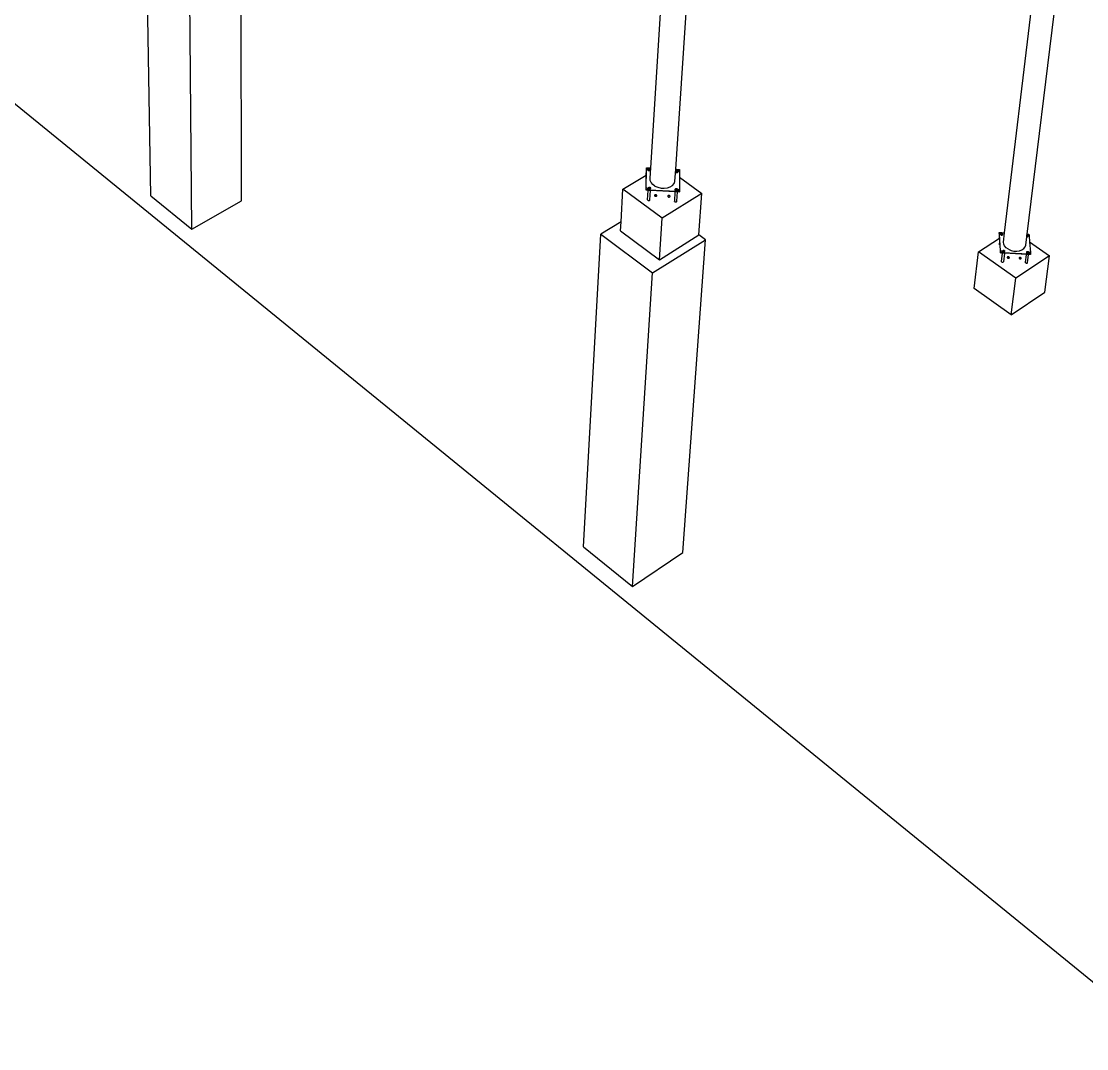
# Model space of a CAD drawing. Header units: inches. Extents: x -1925 to 2960, y -1726 to 1726.
# Drawn here: x -266 to 955, y -1726 to -549 of the extents above; entities that cross this region are included whole.
import ezdxf

# ---------------------------------------------------------------- set-up
doc = ezdxf.new("R2010")
doc.units = ezdxf.units.IN
doc.header["$MEASUREMENT"] = 0

msp = doc.modelspace()

# ---------------------------------------------------------------- linework, layer by layer
for p, q in [((-1358.5, 240.4), (1056, -1726)), ((455.4, -716.9), (494.2, -97.4)), ((483.8, -718.4), (523.9, -116)), ((860.7, -791.2), (912.4, -358.6)), ((886.5, -792.6), (938, -374.5)), ((-117.8, -748.9), (-123.4, -402.2)), ((-13.8, -754.4), (-14.5, -407.6)), ((-70.5, -787.2), (-73.9, -439.3)), ((449.9, -739.9), (450.2, -718.8)), ((450.1, -725.1), (450.2, -719.2)), ((450.2, -718.8), (450.3, -716.6)), ((450.2, -716.9), (450.3, -716.6)), ((450.2, -719.2), (450.2, -716.9)), ((450.2, -718.8), (451.1, -718.8)), ((450.2, -719.2), (450.2, -718.8)), ((450.3, -716.6), (453.6, -716.8)), ((450.3, -716.6), (452.1, -717.9)), ((451.1, -718.8), (451.9, -718.6)), ((451.9, -718.8), (451.8, -719)), ((451.9, -718.8), (451.8, -719)), ((451.8, -719), (451.9, -719.3)), ((451.9, -718.3), (452, -718.1)), ((452, -718.6), (451.9, -718.3)), ((451.9, -718.6), (451.9, -718.3)), ((451.9, -718.8), (452, -718.6)), ((451.9, -718.6), (451.9, -718.6)), ((451.9, -718.6), (452, -718.6)), ((452, -718.6), (451.9, -718.8)), ((451.9, -718.8), (451.9, -718.6)), ((452, -718.6), (451.9, -718.8)), ((451.9, -719), (451.9, -718.8)), ((451.9, -719), (451.9, -718.8)), ((451.9, -718.8), (451.9, -718.8)), ((451.9, -719.2), (451.9, -719)), ((452.1, -719.4), (451.9, -719.2)), ((451.9, -719.3), (452, -719.5)), ((452, -718.1), (452.1, -717.9)), ((452.1, -718.8), (452, -718.6)), ((452, -718.6), (452, -718.6)), ((452, -718.6), (452, -718.6)), ((452, -718.6), (452, -718.6)), ((452, -719.5), (452.2, -719.7)), ((452.1, -717.9), (452.3, -717.7)), ((452.3, -719), (452.1, -718.8)), ((452.1, -719.4), (452.3, -719.6)), ((452.2, -719.7), (452.5, -719.8)), ((452.3, -717.7), (452.6, -717.6)), ((452.6, -719.1), (452.3, -719)), ((452.5, -719.8), (452.3, -719.6)), ((452.5, -719.8), (452.8, -719.9)), ((452.5, -719.8), (452.8, -719.9)), ((452.6, -717.6), (452.9, -717.6)), ((452.9, -719.2), (452.6, -719.1)), ((452.8, -719.9), (453.2, -719.9)), ((452.8, -719.9), (453.2, -720)), ((452.9, -717.6), (453.2, -717.5)), ((453.2, -719.3), (452.9, -719.2)), ((453.2, -717.5), (453.3, -717.6)), ((453.5, -719.3), (453.2, -719.3)), ((453.5, -719.9), (453.2, -719.9)), ((453.2, -720), (453.2, -719.9)), ((453.2, -720), (453.5, -719.9)), ((453.3, -717.6), (453.5, -717.4)), ((453.3, -717.6), (453.6, -717.6)), ((453.5, -717.4), (453.6, -716.8)), ((453.8, -719.2), (453.5, -719.3)), ((453.5, -719.9), (453.8, -719.8)), ((453.5, -719.9), (453.8, -719.9)), ((453.6, -716.8), (455.4, -716.9)), ((453.6, -717.6), (453.9, -717.7)), ((453.9, -719.1), (453.8, -719.2)), ((454.1, -719.7), (453.8, -719.8)), ((453.8, -719.9), (454.1, -719.7)), ((453.9, -717.7), (454.1, -717.8)), ((453.9, -719.1), (454.1, -719.1)), ((454.1, -719.1), (453.9, -719.1)), ((454.1, -717.8), (454.3, -718)), ((454.3, -718.9), (454.1, -719.1)), ((454.1, -719.7), (454.3, -719.6)), ((454.1, -719.7), (454.3, -719.6)), ((454.3, -718), (454.5, -718.2)), ((454.4, -718.8), (454.3, -718.9)), ((454.3, -719.2), (454.4, -719.2)), ((454.4, -719.4), (454.3, -719.6)), ((454.3, -719.6), (454.5, -719.4)), ((454.5, -718.5), (454.4, -718.7)), ((454.4, -718.7), (454.4, -718.8)), ((454.5, -718.9), (454.4, -718.8)), ((454.4, -718.8), (454.4, -718.9)), ((454.4, -718.8), (454.4, -718.8)), ((454.5, -718.9), (454.4, -718.8)), ((454.4, -718.9), (454.5, -719.1)), ((454.5, -719.1), (454.4, -719.2)), ((454.4, -719.2), (454.4, -719.4)), ((454.4, -719.2), (454.5, -719.2)), ((454.5, -718.2), (454.5, -718.5)), ((454.5, -719), (454.5, -718.5)), ((454.5, -719), (454.5, -718.9)), ((454.5, -719.1), (454.5, -718.9)), ((454.5, -719.2), (454.5, -719)), ((454.5, -719.1), (454.5, -719)), ((454.5, -719.2), (454.5, -719.1)), ((454.5, -719.2), (454.5, -719.2)), ((454.5, -719.2), (454.5, -719.2)), ((454.5, -719.2), (454.5, -719.2)), ((454.5, -719.4), (454.5, -719.2)), ((454.7, -728.6), (455.4, -716.9)), ((482.9, -732.4), (483.8, -718.4)), ((483.8, -718.4), (484.9, -718.4)), ((483.9, -720.4), (484, -720.2)), ((484, -720.2), (484.2, -720)), ((484.2, -720), (484.5, -719.9)), ((484.5, -719.9), (484.8, -719.8)), ((484.8, -719.8), (485.1, -719.8)), ((484.9, -718.4), (485, -719)), ((484.9, -718.4), (488.2, -718.6)), ((485, -719), (485.3, -719.6)), ((485.1, -719.8), (485.5, -719.9)), ((485.3, -719.6), (485.7, -719.9)), ((485.5, -719.9), (485.7, -719.9)), ((485.7, -719.9), (485.8, -720)), ((485.8, -720), (488.1, -718.6)), ((485.8, -720), (486, -720.1)), ((486, -720.1), (486.2, -720.3)), ((486.2, -720.3), (486.5, -720.5)), ((486.2, -720.3), (486.4, -720.5)), ((486.2, -720.3), (486.2, -720.3)), ((488.2, -718.6), (488.2, -720.8)), ((423.4, -741.4), (450.1, -725.1)), ((449.9, -740.2), (450.1, -725.1)), ((454.7, -731.1), (454.7, -728.6)), ((455.6, -733.6), (454.7, -731.1)), ((482, -734.8), (482.9, -732.4)), ((483.8, -721), (483.7, -721.3)), ((483.8, -720.6), (483.9, -720.4)), ((483.9, -720.8), (483.8, -720.6)), ((483.8, -721), (483.8, -720.6)), ((483.8, -721), (483.8, -721)), ((483.8, -721.3), (483.8, -721)), ((483.8, -721.5), (483.8, -721.3)), ((484, -721.7), (483.8, -721.5)), ((483.9, -720.9), (483.9, -720.8)), ((483.9, -721), (483.9, -720.9)), ((483.9, -720.9), (483.9, -720.9)), ((484, -721), (483.9, -720.9)), ((483.9, -720.9), (483.9, -720.9)), ((484.2, -721.2), (484, -721)), ((484, -721.7), (484.2, -721.9)), ((484.5, -721.4), (484.2, -721.2)), ((484.4, -722), (484.2, -721.9)), ((484.4, -722), (484.7, -722.1)), ((484.8, -721.5), (484.5, -721.4)), ((484.7, -722.1), (485.1, -722.2)), ((485.1, -721.5), (484.8, -721.5)), ((485.4, -721.5), (485.1, -721.5)), ((485.1, -722.2), (485.4, -722.2)), ((485.1, -722.2), (485.4, -722.2)), ((485.7, -721.4), (485.4, -721.5)), ((485.4, -722.2), (485.7, -722.1)), ((485.7, -722.1), (485.4, -722.2)), ((486, -721.3), (485.7, -721.4)), ((485.7, -722.1), (486, -722)), ((485.7, -722.1), (486, -722)), ((486.2, -721.2), (486, -721.3)), ((486, -722), (486.2, -721.8)), ((486.2, -721.8), (486, -722)), ((486.4, -721), (486.2, -721.2)), ((486.2, -721.8), (486.3, -721.6)), ((486.2, -721.8), (486.4, -721.6)), ((486.4, -721.2), (486.3, -721.1)), ((486.3, -721.3), (486.4, -721.4)), ((486.4, -721.4), (486.3, -721.6)), ((486.4, -720.5), (486.4, -720.7)), ((486.4, -720.7), (486.4, -721)), ((486.4, -721.2), (486.4, -720.7)), ((486.4, -721.4), (486.4, -721.2)), ((486.4, -721.2), (486.4, -721.2)), ((486.4, -721.4), (486.4, -721.2)), ((486.4, -721.6), (486.4, -721.4)), ((486.5, -720.5), (487.3, -720.7)), ((487.3, -720.7), (488.2, -720.8)), ((488.1, -727.5), (488, -741.9)), ((488.2, -720.8), (488.1, -727.5)), ((488.1, -727.5), (513.8, -746.2)), ((421.2, -778.5), (423.4, -741.4)), ((468.2, -774.5), (423.4, -741.4)), ((449.8, -742.1), (449.9, -739.9)), ((449.8, -742.5), (449.9, -740.2)), ((449.8, -742.1), (452.2, -740.7)), ((453.2, -742.3), (449.8, -742.1)), ((449.8, -742.5), (449.8, -742.1)), ((452.3, -742.6), (449.8, -742.5)), ((450.8, -740), (449.9, -739.9)), ((449.9, -740.2), (449.9, -739.9)), ((451.6, -740.3), (450.8, -740)), ((452.3, -740.7), (451.6, -740.3)), ((451.6, -753.4), (452.3, -742.6)), ((452.8, -741.2), (452.3, -740.7)), ((453.2, -742.6), (452.3, -742.6)), ((452.5, -740.2), (452.4, -740.5)), ((452.5, -740.2), (452.4, -740.4)), ((452.4, -740.5), (452.5, -740.7)), ((452.5, -739.8), (452.6, -739.6)), ((452.6, -740), (452.5, -739.8)), ((452.5, -740.2), (452.5, -739.8)), ((452.6, -740.1), (452.5, -740.2)), ((452.6, -740.1), (452.5, -740.2)), ((452.5, -740.2), (452.6, -740.2)), ((452.5, -740.4), (452.5, -740.2)), ((452.5, -740.2), (452.5, -740.2)), ((452.5, -740.4), (452.5, -740.2)), ((452.5, -740.7), (452.5, -740.4)), ((452.7, -740.9), (452.5, -740.7)), ((452.5, -740.7), (452.6, -740.9)), ((452.6, -739.6), (452.7, -739.4)), ((452.7, -740.2), (452.6, -740)), ((452.6, -740.9), (452.8, -741.1)), ((452.7, -739.4), (452.9, -739.2)), ((452.9, -740.4), (452.7, -740.2)), ((452.9, -741.1), (452.7, -740.9)), ((452.8, -741.1), (453.1, -741.3)), ((453.1, -741.7), (452.8, -741.2)), ((452.9, -739.2), (453.2, -739.1)), ((453.2, -740.6), (452.9, -740.4)), ((452.9, -741.1), (453.1, -741.2)), ((453.1, -741.2), (453.4, -741.3)), ((453.1, -741.3), (453.4, -741.4)), ((453.2, -742.3), (453.1, -741.7)), ((453.2, -739.1), (453.5, -739)), ((453.5, -740.7), (453.2, -740.6)), ((453.2, -742.6), (453.2, -742.3)), ((484.6, -744), (453.2, -742.3)), ((455, -742.7), (453.2, -742.6)), ((453.8, -741.4), (453.4, -741.3)), ((453.4, -741.4), (453.8, -741.4)), ((453.5, -739), (453.8, -739)), ((453.8, -740.7), (453.5, -740.7)), ((453.8, -739), (454.2, -739)), ((453.8, -741.4), (453.8, -740.7)), ((454.1, -740.7), (453.8, -740.7)), ((453.8, -740.7), (453.8, -740.7)), ((453.8, -741.4), (454.1, -741.4)), ((453.8, -741.4), (454.1, -741.4)), ((453.8, -741.4), (454.1, -741.4)), ((454.5, -740.6), (454.1, -740.7)), ((454.1, -741.4), (454.4, -741.3)), ((454.1, -741.4), (454.4, -741.3)), ((454.1, -741.4), (454.4, -741.4)), ((454.2, -739), (454.5, -739.1)), ((454.3, -753.5), (455, -742.7)), ((454.4, -741.3), (454.7, -741.2)), ((454.4, -741.4), (454.7, -741.2)), ((454.4, -741.3), (454.7, -741.2)), ((454.5, -739.1), (454.7, -739.3)), ((454.7, -740.5), (454.5, -740.6)), ((454.7, -739.3), (454.9, -739.5)), ((454.9, -740.3), (454.7, -740.5)), ((454.9, -740.6), (454.7, -740.6)), ((454.9, -741), (454.7, -741.2)), ((454.7, -741.2), (454.9, -741)), ((454.7, -741.2), (454.9, -741.1)), ((454.9, -739.5), (455.1, -739.7)), ((455.1, -740.1), (454.9, -740.3)), ((454.9, -741), (455, -740.8)), ((454.9, -741.1), (455.1, -740.8)), ((454.9, -741), (455.1, -740.8)), ((483, -744.2), (455, -742.7)), ((455.1, -739.7), (455.1, -739.9)), ((455.1, -739.9), (455.1, -740.1)), ((455.1, -740.6), (455.1, -739.9)), ((455.1, -740.6), (455.1, -740.4)), ((455.1, -740.8), (455.1, -740.6)), ((455.1, -740.6), (455.1, -740.6)), ((455.1, -740.6), (455.1, -740.6)), ((455.1, -740.6), (455.1, -740.6)), ((455.1, -740.8), (455.1, -740.6)), ((457.5, -735.9), (455.6, -733.6)), ((460.1, -737.7), (457.5, -735.9)), ((460.1, -737.7), (463.4, -739.1)), ((463.4, -739.1), (467, -739.9)), ((467, -739.9), (470.7, -740.1)), ((470.7, -740.1), (474.3, -739.6)), ((474.3, -739.6), (477.5, -738.5)), ((477.5, -738.5), (480.1, -736.9)), ((480.1, -736.9), (482, -734.8)), ((483, -744.2), (482.3, -754.8)), ((484.6, -744.3), (483, -744.2)), ((483.3, -741.7), (483.2, -742)), ((483.2, -741.9), (483.2, -742.2)), ((483.2, -742.2), (483.4, -742.4)), ((483.3, -741.3), (483.4, -741.1)), ((483.3, -742), (483.3, -741.3)), ((483.4, -741.5), (483.3, -741.3)), ((483.3, -741.7), (483.4, -741.6)), ((483.4, -741.6), (483.3, -741.7)), ((483.3, -742), (483.3, -741.7)), ((483.3, -742.2), (483.3, -742)), ((483.4, -742.4), (483.3, -742.2)), ((483.4, -741.1), (483.5, -740.9)), ((483.4, -741.6), (483.4, -741.5)), ((483.5, -741.7), (483.4, -741.6)), ((483.4, -742.4), (483.6, -742.6)), ((483.6, -742.6), (483.4, -742.4)), ((483.5, -740.9), (483.7, -740.7)), ((483.7, -741.9), (483.5, -741.7)), ((483.6, -742.6), (483.9, -742.7)), ((483.6, -742.6), (483.9, -742.7)), ((483.7, -740.7), (484, -740.6)), ((484, -742.1), (483.7, -741.9)), ((483.9, -742.7), (484.2, -742.8)), ((484.2, -742.8), (483.9, -742.7)), ((484, -740.6), (484.3, -740.5)), ((484.3, -742.2), (484, -742.1)), ((484.2, -742.8), (484.6, -742.9)), ((484.2, -742.8), (484.5, -742.9)), ((484.3, -740.5), (484.6, -740.5)), ((484.6, -742.2), (484.3, -742.2)), ((484.5, -742.9), (484.6, -742.9)), ((484.6, -740.5), (484.9, -740.5)), ((484.9, -742.2), (484.6, -742.2)), ((484.9, -742.9), (484.6, -742.9)), ((484.6, -742.9), (484.6, -742.9)), ((484.6, -742.9), (484.9, -742.9)), ((484.8, -743.4), (484.6, -744)), ((484.6, -744.3), (484.6, -744)), ((488, -744.2), (484.6, -744)), ((485.7, -744.4), (484.6, -744.3)), ((485.1, -742.9), (484.8, -743.4)), ((484.9, -740.5), (485.3, -740.6)), ((485.2, -742.1), (484.9, -742.2)), ((485.2, -742.8), (484.9, -742.9)), ((484.9, -742.9), (485.2, -742.8)), ((484.9, -742.9), (484.9, -742.9)), ((485, -755), (485.7, -744.4)), ((485.2, -742.8), (485.1, -742.9)), ((485.5, -742), (485.2, -742.1)), ((485.2, -742.8), (485.5, -742.7)), ((485.2, -742.8), (485.5, -742.7)), ((485.2, -742.8), (485.2, -742.8)), ((485.3, -740.6), (485.5, -740.8)), ((485.5, -740.8), (485.7, -741)), ((485.7, -741.9), (485.5, -742)), ((485.8, -742.1), (485.5, -742.1)), ((485.6, -742.4), (485.5, -742.6)), ((485.7, -742.5), (485.5, -742.7)), ((485.5, -742.7), (485.7, -742.5)), ((485.8, -742.4), (485.6, -742.4)), ((485.7, -741), (485.9, -741.2)), ((485.8, -741.8), (485.7, -741.9)), ((485.7, -742.5), (485.8, -742.3)), ((485.7, -742.5), (485.8, -742.4)), ((485.7, -742.5), (485.8, -742.4)), ((485.7, -742.5), (485.7, -742.4)), ((485.7, -742.5), (485.7, -742.5)), ((488, -744.2), (485.7, -742.5)), ((485.7, -742.5), (485.7, -742.5)), ((485.7, -742.5), (485.7, -742.5)), ((485.7, -742.5), (485.7, -742.5)), ((488, -744.5), (485.7, -744.4)), ((485.9, -741.4), (485.8, -741.6)), ((485.8, -741.6), (485.8, -741.8)), ((485.8, -741.8), (485.8, -741.7)), ((485.8, -741.8), (485.8, -741.8)), ((485.8, -741.9), (485.8, -741.8)), ((485.8, -741.8), (485.8, -741.9)), ((485.8, -741.8), (485.8, -741.8)), ((485.8, -741.9), (485.8, -742)), ((485.8, -742.1), (485.9, -742)), ((485.8, -742.3), (485.9, -742.1)), ((486.3, -742.1), (485.8, -742.4)), ((485.8, -742.3), (485.9, -742.1)), ((485.8, -742.4), (485.8, -742.3)), ((485.8, -742.3), (485.8, -742.4)), ((485.8, -742.4), (485.8, -742.4)), ((485.9, -741.2), (485.9, -741.4)), ((485.9, -742), (485.9, -741.4)), ((485.9, -742.1), (485.9, -741.9)), ((485.9, -742.1), (485.9, -742)), ((485.9, -742.1), (485.9, -742.1)), ((485.9, -742.1), (485.9, -742.1)), ((487.2, -741.9), (486.3, -742.1)), ((488, -741.9), (487.2, -741.9)), ((488, -741.9), (488, -744.2)), ((488, -744.5), (488, -744.2)), ((-117.8, -748.9), (-70.5, -787.2)), ((-70.5, -787.2), (-13.8, -754.4)), ((451.7, -753.6), (451.6, -753.4)), ((451.8, -753.8), (451.7, -753.6)), ((451.8, -753.8), (452, -754)), ((452, -754), (452.3, -754.2)), ((452.3, -754.2), (452.6, -754.3)), ((452.6, -754.3), (453, -754.3)), ((453, -754.3), (453.3, -754.3)), ((453.3, -754.3), (453.6, -754.2)), ((453.6, -754.2), (453.9, -754.1)), ((453.9, -754.1), (454.1, -753.9)), ((454.1, -753.9), (454.3, -753.7)), ((454.3, -753.7), (454.3, -753.5)), ((459.7, -748.2), (459.6, -748.4)), ((459.6, -748.4), (459.7, -748.7)), ((459.8, -748), (459.7, -748.2)), ((459.7, -748.7), (459.8, -748.9)), ((460, -747.8), (459.8, -748)), ((459.8, -748.9), (460, -749.1)), ((460.3, -747.7), (460, -747.8)), ((460, -749.1), (460.3, -749.3)), ((460.6, -747.6), (460.3, -747.7)), ((460.3, -749.3), (460.6, -749.4)), ((461, -747.6), (460.6, -747.6)), ((460.6, -749.4), (461, -749.4)), ((461.3, -747.7), (461, -747.6)), ((461, -748.5), (461.9, -747.9)), ((461, -749.4), (461.3, -749.4)), ((461.6, -747.8), (461.3, -747.7)), ((461.3, -749.4), (461.6, -749.3)), ((461.9, -747.9), (461.6, -747.8)), ((461.6, -749.3), (461.9, -749.2)), ((462.1, -748.1), (461.9, -747.9)), ((461.9, -749.2), (462.1, -749)), ((462.3, -748.3), (462.1, -748.1)), ((462.1, -749), (462.2, -748.8)), ((462.2, -748.8), (462.3, -748.6)), ((462.3, -748.6), (462.3, -748.3)), ((513.8, -746.2), (468.2, -774.5)), ((474.8, -749), (474.7, -749.2)), ((474.7, -749.2), (474.8, -749.5)), ((474.9, -748.8), (474.8, -749)), ((474.8, -749.5), (474.9, -749.7)), ((475.1, -748.6), (474.9, -748.8)), ((474.9, -749.7), (475.1, -749.9)), ((475.4, -748.5), (475.1, -748.6)), ((475.1, -748.6), (476.1, -749.3)), ((475.1, -749.9), (475.4, -750.1)), ((475.7, -748.4), (475.4, -748.5)), ((475.4, -750.1), (475.7, -750.2)), ((476.1, -748.4), (475.7, -748.4)), ((475.7, -750.2), (476.1, -750.2)), ((476.4, -748.5), (476.1, -748.4)), ((476.1, -750.2), (476.4, -750.2)), ((476.7, -748.6), (476.4, -748.5)), ((476.4, -750.2), (476.7, -750.1)), ((477, -748.7), (476.7, -748.6)), ((476.7, -750.1), (477, -750)), ((477.2, -748.9), (477, -748.7)), ((477, -750), (477.2, -749.8)), ((477.3, -749.1), (477.2, -748.9)), ((477.2, -749.8), (477.3, -749.6)), ((477.4, -749.4), (477.3, -749.1)), ((477.3, -749.6), (477.4, -749.4)), ((482.4, -755), (482.3, -754.8)), ((482.5, -755.3), (482.4, -755)), ((482.5, -755.3), (482.7, -755.5)), ((482.7, -755.5), (483, -755.6)), ((483, -755.6), (483.3, -755.7)), ((483.3, -755.7), (483.7, -755.8)), ((483.7, -755.8), (483.8, -755.8)), ((483.8, -755.8), (484, -755.8)), ((484, -755.8), (484.3, -755.7)), ((484.3, -755.7), (484.6, -755.6)), ((484.8, -755.4), (484.6, -755.6)), ((484.8, -755.4), (485, -755.2)), ((485, -755.2), (485, -755)), ((510.5, -793.7), (513.8, -746.2)), ((421.2, -778.5), (398, -792.7)), ((420.6, -788.8), (421.2, -778.5)), ((465.1, -822), (468.2, -774.5)), ((378.2, -1150.9), (398, -792.7)), ((398, -792.7), (457.4, -837.2)), ((420.6, -788.8), (465.1, -822)), ((854.5, -791.2), (854.6, -790.9)), ((854.7, -793.2), (854.5, -791.2)), ((854.7, -792.9), (854.6, -790.9)), ((854.6, -790.9), (857.6, -791)), ((854.6, -790.9), (856.4, -792.1)), ((854.7, -792.9), (855.5, -792.9)), ((856.1, -812), (854.7, -792.9)), ((854.7, -793.2), (854.7, -792.9)), ((855, -797.3), (854.7, -793.2)), ((855.5, -792.9), (856.2, -792.7)), ((856.2, -792.7), (856.3, -792.5)), ((856.2, -792.9), (856.3, -792.7)), ((856.2, -792.7), (856.2, -792.7)), ((856.2, -792.7), (856.3, -792.7)), ((856.3, -792.7), (856.2, -792.8)), ((856.2, -792.8), (856.2, -792.7)), ((856.3, -792.7), (856.2, -792.8)), ((856.2, -792.8), (856.2, -792.9)), ((856.2, -792.9), (856.2, -792.8)), ((856.2, -792.8), (856.2, -793.1)), ((856.2, -792.9), (856.2, -793.1)), ((856.2, -793.1), (856.2, -792.9)), ((856.2, -793.1), (856.2, -793.3)), ((856.3, -793.3), (856.2, -793.1)), ((856.2, -793.3), (856.4, -793.5)), ((856.3, -792.3), (856.4, -792.1)), ((856.3, -792.5), (856.3, -792.3)), ((856.3, -792.7), (856.3, -792.5)), ((856.3, -792.6), (856.3, -792.7)), ((856.3, -792.7), (856.3, -792.7)), ((856.5, -792.9), (856.3, -792.7)), ((856.3, -792.7), (856.3, -792.7)), ((856.3, -792.7), (856.3, -792.7)), ((856.3, -792.7), (856.3, -792.7)), ((856.4, -793.5), (856.3, -793.3)), ((856.4, -792.1), (856.6, -791.9)), ((856.4, -793.5), (856.6, -793.7)), ((856.6, -793.6), (856.4, -793.5)), ((856.7, -793), (856.5, -792.9)), ((856.6, -791.9), (856.8, -791.8)), ((856.9, -793.2), (856.7, -793)), ((856.8, -791.8), (857.1, -791.8)), ((857.2, -793.3), (856.9, -793.2)), ((857.1, -791.8), (857.4, -791.8)), ((857.5, -793.3), (857.2, -793.3)), ((857.4, -791.8), (857.5, -791.6)), ((857.4, -791.8), (857.4, -791.8)), ((857.4, -791.8), (857.7, -791.8)), ((857.5, -791.6), (857.6, -791)), ((857.8, -793.3), (857.5, -793.3)), ((857.6, -791), (860.7, -791.2)), ((857.7, -791.8), (858, -791.9)), ((858.1, -793.2), (857.8, -793.3)), ((858, -791.9), (858.2, -792)), ((858.2, -793.2), (858.1, -793.2)), ((858.2, -792), (858.4, -792.2)), ((858.3, -793.1), (858.2, -793.2)), ((858.2, -793.2), (858.3, -793.2)), ((858.2, -793.7), (858.4, -793.6)), ((858.2, -793.7), (858.4, -793.6)), ((858.5, -793), (858.3, -793.1)), ((858.4, -792.2), (858.5, -792.4)), ((858.4, -793.2), (858.5, -793.2)), ((858.5, -793.4), (858.4, -793.6)), ((858.4, -793.6), (858.5, -793.4)), ((858.5, -792.4), (858.6, -792.6)), ((858.6, -792.8), (858.5, -793)), ((858.5, -793.1), (858.6, -792.8)), ((858.5, -793), (858.5, -792.9)), ((858.5, -793), (858.5, -793.2)), ((858.5, -793), (858.5, -793)), ((858.5, -793), (858.5, -793)), ((858.5, -793.1), (858.5, -793)), ((858.5, -793), (858.5, -793)), ((858.5, -793.2), (858.5, -793)), ((858.5, -793.2), (858.5, -793.1)), ((858.5, -793.2), (858.5, -793.1)), ((858.5, -793.2), (858.5, -793.2)), ((858.5, -793.2), (858.5, -793.2)), ((858.5, -793.2), (858.5, -793.4)), ((858.5, -793.2), (858.5, -793.2)), ((858.5, -793.2), (858.5, -793.2)), ((858.5, -793.2), (858.5, -793.2)), ((858.5, -793.2), (858.5, -793.2)), ((858.5, -793.4), (858.5, -793.2)), ((858.6, -792.6), (858.6, -792.8)), ((859.5, -801.8), (860.7, -791.2)), ((886.4, -793.8), (886.5, -792.6)), ((886.5, -792.6), (888.6, -792.7)), ((886.6, -793.9), (888.5, -792.7)), ((888.6, -792.7), (888.8, -794.7)), ((457.4, -837.2), (518, -799.2)), ((465.1, -822), (510.5, -793.7)), ((492.1, -1157.5), (518, -799.2)), ((518, -799.2), (510.5, -793.7)), ((830.9, -813.1), (855, -797.3)), ((854.8, -804.5), (855.2, -800.9)), ((854.9, -804.7), (854.8, -804.5)), ((855, -804.9), (854.9, -804.7)), ((855.2, -800.9), (855, -797.3)), ((855, -804.9), (855.2, -805)), ((855.5, -805.2), (855.2, -800.9)), ((855.2, -805), (855.5, -805.2)), ((855.5, -805.2), (855.5, -805.2)), ((856.1, -812.3), (855.5, -805.2)), ((856.6, -793.6), (856.8, -793.8)), ((856.6, -793.7), (856.8, -793.8)), ((856.8, -793.8), (857.1, -793.9)), ((856.8, -793.8), (857.1, -793.9)), ((857.1, -793.9), (857.4, -793.9)), ((857.1, -793.9), (857.4, -794)), ((857.7, -793.9), (857.4, -793.9)), ((857.4, -794), (857.4, -793.9)), ((857.4, -793.9), (857.7, -793.9)), ((857.7, -793.9), (858, -793.8)), ((857.7, -793.9), (858, -793.9)), ((858.2, -793.7), (858, -793.8)), ((858, -793.9), (858.2, -793.7)), ((859.7, -804.1), (859.5, -801.8)), ((860.7, -806.3), (859.7, -804.1)), ((884.3, -807.4), (885, -805.2)), ((885, -805.2), (886.1, -796)), ((886.1, -796), (886.2, -795.4)), ((886.4, -795.9), (886.1, -796)), ((886.1, -796), (886.4, -796)), ((886.1, -796), (886.1, -796)), ((886.2, -795.4), (886.4, -793.9)), ((886.5, -795.4), (886.2, -795.4)), ((886.4, -793.8), (886.4, -793.9)), ((886.4, -793.9), (886.4, -793.8)), ((886.4, -793.9), (886.4, -793.9)), ((886.4, -793.9), (886.6, -793.9)), ((886.4, -796), (886.7, -795.9)), ((886.7, -795.9), (886.4, -795.9)), ((886.7, -795.3), (886.5, -795.4)), ((886.6, -793.9), (886.9, -794.1)), ((887, -795.2), (886.7, -795.3)), ((886.7, -795.9), (886.9, -795.8)), ((886.7, -795.9), (886.9, -795.8)), ((886.9, -794.1), (887.1, -794.3)), ((886.9, -795.8), (887.1, -795.6)), ((887.1, -795.6), (886.9, -795.8)), ((887.1, -795), (887, -795.2)), ((887.1, -794.3), (887.2, -794.4)), ((887.1, -794.3), (887.1, -794.3)), ((887.1, -794.3), (887.2, -794.4)), ((887.2, -794.9), (887.1, -795)), ((887.1, -795), (887.1, -795)), ((887.1, -795), (887.1, -795)), ((887.1, -795.6), (887.2, -795.4)), ((887.1, -795.6), (887.2, -795.4)), ((887.2, -794.4), (888, -794.6)), ((887.2, -794.4), (887.2, -794.7)), ((887.2, -794.7), (887.2, -794.9)), ((887.2, -795.1), (887.2, -794.9)), ((887.2, -795.2), (887.2, -795.1)), ((887.2, -795.4), (887.2, -795.1)), ((887.2, -795.4), (887.2, -795.2)), ((888, -794.6), (888.8, -794.7)), ((888.8, -794.7), (889.3, -801.7)), ((889.3, -801.7), (912, -817.5)), ((889.3, -801.7), (890.3, -813.8)), ((826, -855.1), (830.9, -813.1)), ((873.6, -843.1), (830.9, -813.1)), ((856.9, -812.1), (856.1, -812)), ((856.1, -812.3), (856.1, -812)), ((856.3, -814.1), (856.1, -812)), ((856.2, -814.3), (856.1, -812.3)), ((856.2, -814.3), (856.3, -814.1)), ((858.2, -814.4), (856.2, -814.3)), ((856.3, -814.1), (858.3, -812.7)), ((859.3, -814.2), (856.3, -814.1)), ((857.6, -812.4), (856.9, -812.1)), ((857.1, -823.9), (858.2, -814.4)), ((858.3, -812.7), (857.6, -812.4)), ((859.2, -814.5), (858.2, -814.4)), ((858.8, -813.2), (858.3, -812.7)), ((858.5, -812.3), (858.4, -812.5)), ((858.5, -812.3), (858.4, -812.5)), ((858.4, -812.5), (858.5, -812.8)), ((858.5, -811.9), (858.6, -811.7)), ((858.6, -812.1), (858.5, -811.9)), ((858.5, -812.3), (858.5, -811.9)), ((858.5, -812.2), (858.5, -812.3)), ((858.5, -812.3), (858.5, -812.3)), ((858.5, -812.5), (858.5, -812.3)), ((858.5, -812.7), (858.5, -812.5)), ((858.7, -812.9), (858.5, -812.7)), ((858.5, -812.8), (858.6, -813)), ((858.6, -811.7), (858.7, -811.5)), ((858.7, -812.3), (858.6, -812.1)), ((858.6, -813), (858.8, -813.1)), ((858.7, -811.5), (858.8, -811.4)), ((858.9, -812.5), (858.7, -812.3)), ((858.9, -813.1), (858.7, -812.9)), ((858.8, -811.4), (859.1, -811.3)), ((858.8, -813.1), (859.1, -813.3)), ((859.1, -813.7), (858.8, -813.2)), ((859.2, -812.6), (858.9, -812.5)), ((858.9, -813.1), (859.1, -813.2)), ((859.1, -811.3), (859.3, -811.2)), ((859.1, -813.2), (859.4, -813.3)), ((859.1, -813.3), (859.4, -813.4)), ((859.3, -814.2), (859.1, -813.7)), ((859.5, -812.7), (859.2, -812.6)), ((859.2, -814.5), (859.3, -814.2)), ((860.6, -814.6), (859.2, -814.5)), ((859.3, -811.2), (859.6, -811.2)), ((887.5, -815.7), (859.3, -814.2)), ((859.4, -813.3), (859.7, -813.4)), ((859.4, -813.4), (859.7, -813.4)), ((860.6, -814.6), (859.4, -824.3)), ((859.8, -812.8), (859.5, -812.7)), ((859.6, -811.2), (859.9, -811.2)), ((859.7, -813.4), (860, -813.4)), ((859.7, -813.4), (860, -813.4)), ((859.7, -813.4), (860, -813.4)), ((860.1, -812.8), (859.8, -812.8)), ((859.9, -811.2), (860.2, -811.3)), ((860, -813.4), (860.3, -813.3)), ((860, -813.4), (860.3, -813.3)), ((860, -813.4), (860.3, -813.3)), ((860.3, -812.7), (860.1, -812.8)), ((860.2, -811.3), (860.5, -811.5)), ((860.6, -812.6), (860.3, -812.7)), ((860.3, -813.3), (860.5, -813.2)), ((860.3, -813.3), (860.5, -813.2)), ((860.3, -813.3), (860.5, -813.2)), ((860.5, -811.5), (860.7, -811.7)), ((860.7, -813), (860.5, -813.2)), ((860.5, -813.2), (860.7, -813)), ((860.5, -813.2), (860.7, -813.1)), ((860.7, -812.4), (860.6, -812.6)), ((860.7, -812.7), (860.6, -812.7)), ((885.7, -815.9), (860.6, -814.6)), ((862.6, -808.4), (860.7, -806.3)), ((860.7, -811.7), (860.8, -811.8)), ((860.8, -812.3), (860.7, -812.4)), ((860.7, -813), (860.8, -812.8)), ((860.7, -813.1), (860.8, -812.9)), ((860.7, -813), (860.8, -812.9)), ((860.8, -811.8), (860.9, -812.1)), ((860.9, -812.1), (860.8, -812.3)), ((860.8, -812.7), (860.8, -812.3)), ((860.8, -812.6), (860.8, -812.5)), ((860.8, -812.7), (860.8, -812.6)), ((860.8, -812.7), (860.8, -812.8)), ((860.8, -812.9), (860.8, -812.7)), ((860.8, -812.7), (860.8, -812.7)), ((860.8, -812.7), (860.8, -812.7)), ((860.8, -812.9), (860.8, -812.7)), ((865.1, -810.1), (862.6, -808.4)), ((865.1, -810.1), (868.1, -811.3)), ((868.1, -811.3), (871.4, -812.1)), ((871.4, -812.1), (874.7, -812.2)), ((912, -817.5), (873.6, -843.1)), ((874.7, -812.2), (877.9, -811.8)), ((877.9, -811.8), (880.6, -810.8)), ((880.6, -810.8), (882.8, -809.3)), ((882.8, -809.3), (884.3, -807.4)), ((884.6, -825), (885.7, -816.6)), ((885.7, -816.6), (885.6, -816.8)), ((885.6, -816.8), (885.7, -816.6)), ((885.7, -816.6), (885.7, -815.9)), ((887.4, -816), (885.7, -815.9)), ((885.7, -816.6), (885.7, -816.6)), ((886.2, -813.5), (886, -813.7)), ((886, -813.7), (886, -813.9)), ((886, -813.9), (886.1, -814.1)), ((886.1, -813.3), (886.2, -813.1)), ((886.1, -813.7), (886.2, -813.1)), ((886.2, -813.5), (886.1, -813.3)), ((886.1, -813.7), (886.2, -813.5)), ((886.1, -813.9), (886.1, -813.7)), ((886.1, -814.1), (886.1, -813.9)), ((886.1, -814.1), (886.2, -814.3)), ((886.3, -814.3), (886.1, -814.1)), ((886.2, -813.1), (886.3, -812.9)), ((886.3, -813.7), (886.2, -813.5)), ((886.2, -813.5), (886.2, -813.5)), ((886.2, -813.5), (886.2, -813.5)), ((886.2, -813.5), (886.2, -813.5)), ((886.2, -814.3), (886.4, -814.5)), ((886.3, -812.9), (886.4, -812.8)), ((886.5, -813.9), (886.3, -813.7)), ((886.4, -814.5), (886.3, -814.3)), ((886.4, -812.8), (886.7, -812.6)), ((886.4, -814.5), (886.7, -814.6)), ((886.4, -814.5), (886.7, -814.6)), ((886.8, -814), (886.5, -813.9)), ((886.7, -812.6), (886.9, -812.6)), ((886.7, -814.6), (887, -814.7)), ((887, -814.7), (886.7, -814.6)), ((887.1, -814.1), (886.8, -814)), ((886.9, -812.6), (887.2, -812.6)), ((887, -814.7), (887.3, -814.7)), ((887, -814.7), (887.3, -814.7)), ((887, -825.6), (888.1, -816)), ((887.4, -814.1), (887.1, -814.1)), ((887.2, -812.6), (887.5, -812.6)), ((887.6, -814.7), (887.3, -814.7)), ((887.3, -814.7), (887.3, -814.7)), ((887.3, -814.8), (887.6, -814.8)), ((887.7, -814.1), (887.4, -814.1)), ((887.4, -816), (887.5, -815.7)), ((888.1, -816), (887.4, -816)), ((887.5, -812.6), (887.8, -812.7)), ((887.8, -814.7), (887.5, -815.2)), ((887.5, -815.2), (887.5, -815.7)), ((890.5, -815.9), (887.5, -815.7)), ((887.8, -814.7), (887.6, -814.7)), ((887.6, -814.8), (887.9, -814.7)), ((887.9, -814.1), (887.7, -814.1)), ((887.8, -812.7), (888.1, -812.8)), ((887.8, -814.7), (887.9, -814.7)), ((887.8, -814.7), (887.8, -814.7)), ((888, -814), (887.9, -814.1)), ((888.1, -814.4), (887.9, -814.6)), ((887.9, -814.7), (888.1, -814.5)), ((887.9, -814.7), (888.1, -814.6)), ((888.2, -814), (888, -814)), ((888.2, -814), (888, -814)), ((888.1, -812.8), (888.3, -813)), ((888.2, -814.4), (888.1, -814.5)), ((888.1, -814.6), (888.3, -814.4)), ((888.1, -814.5), (888.1, -814.5)), ((890.4, -816.2), (888.1, -816)), ((888.3, -813.8), (888.2, -813.9)), ((888.2, -814), (888.2, -813.9)), ((888.3, -814.4), (888.2, -814.4)), ((888.3, -813), (888.4, -813.2)), ((888.4, -813.6), (888.3, -813.8)), ((888.8, -814), (888.3, -814.3)), ((888.3, -814.3), (888.4, -814.2)), ((888.3, -814.3), (888.4, -814.2)), ((888.3, -814.4), (888.4, -814.2)), ((888.3, -814.3), (888.3, -814.3)), ((888.3, -814.4), (888.3, -814.3)), ((888.3, -814.4), (888.3, -814.4)), ((890.5, -815.9), (888.3, -814.4)), ((888.3, -814.4), (888.3, -814.4)), ((888.3, -814.4), (888.3, -814.4)), ((888.3, -814.4), (888.3, -814.4)), ((888.4, -813.2), (888.5, -813.4)), ((888.5, -813.4), (888.4, -813.6)), ((888.4, -814), (888.4, -813.6)), ((888.4, -814), (888.4, -813.9)), ((888.4, -814), (888.4, -814)), ((888.4, -814.2), (888.4, -814)), ((888.4, -814.2), (888.4, -814)), ((888.4, -814), (888.4, -814)), ((888.4, -814.2), (888.4, -814)), ((888.4, -814), (888.4, -814)), ((889.5, -813.9), (888.8, -814)), ((890.3, -813.8), (889.5, -813.9)), ((890.3, -813.8), (890.5, -815.9)), ((890.4, -816.2), (890.5, -815.9)), ((906.7, -859.4), (912, -817.5)), ((857.1, -824.1), (857.1, -823.9)), ((857.3, -824.3), (857.1, -824.1)), ((857.3, -824.3), (857.5, -824.5)), ((857.5, -824.5), (857.7, -824.7)), ((857.7, -824.7), (858, -824.8)), ((858, -824.8), (858.3, -824.8)), ((858.3, -824.8), (858.6, -824.8)), ((858.6, -824.8), (858.9, -824.7)), ((858.9, -824.7), (859.2, -824.6)), ((859.2, -824.6), (859.3, -824.5)), ((859.3, -824.5), (859.4, -824.3)), ((863.9, -819.1), (863.8, -819.3)), ((863.8, -819.3), (863.8, -819.5)), ((863.8, -819.5), (863.9, -819.7)), ((864.1, -818.9), (863.9, -819.1)), ((863.9, -819.7), (864, -819.9)), ((864, -819.9), (864.2, -820.1)), ((864.4, -818.8), (864.1, -818.9)), ((864.2, -820.1), (864.5, -820.2)), ((864.6, -818.7), (864.4, -818.8)), ((864.5, -820.2), (864.8, -820.3)), ((864.9, -818.7), (864.6, -818.7)), ((864.8, -820.3), (865.1, -820.3)), ((865.3, -818.8), (864.9, -818.7)), ((865, -819.5), (865.8, -819)), ((865.1, -820.3), (865.4, -820.3)), ((865.6, -818.9), (865.3, -818.8)), ((865.4, -820.3), (865.7, -820.3)), ((865.8, -819), (865.6, -818.9)), ((865.7, -820.3), (865.9, -820.2)), ((866, -819.2), (865.8, -819)), ((865.9, -820.2), (866.1, -820)), ((866.1, -819.4), (866, -819.2)), ((866.2, -819.6), (866.1, -819.4)), ((866.1, -820), (866.2, -819.8)), ((866.2, -819.8), (866.2, -819.6)), ((877.5, -819.8), (877.4, -820)), ((877.4, -820), (877.4, -820.2)), ((877.4, -820.2), (877.4, -820.4)), ((877.4, -820.4), (877.5, -820.6)), ((877.7, -819.6), (877.5, -819.8)), ((877.5, -820.6), (877.8, -820.8)), ((877.9, -819.5), (877.7, -819.6)), ((877.7, -819.6), (878.5, -820.3)), ((877.8, -820.8), (878, -820.9)), ((878.2, -819.5), (877.9, -819.5)), ((878, -820.9), (878.3, -821)), ((878.5, -819.4), (878.2, -819.5)), ((878.3, -821), (878.6, -821.1)), ((878.8, -819.5), (878.5, -819.4)), ((878.6, -821.1), (878.9, -821.1)), ((879.1, -819.6), (878.8, -819.5)), ((878.9, -821.1), (879.2, -821)), ((879.3, -819.7), (879.1, -819.6)), ((879.2, -821), (879.4, -820.9)), ((879.6, -819.9), (879.3, -819.7)), ((879.4, -820.9), (879.6, -820.7)), ((879.7, -820.1), (879.6, -819.9)), ((879.6, -820.7), (879.7, -820.5)), ((879.7, -820.3), (879.7, -820.1)), ((879.7, -820.5), (879.7, -820.3)), ((884.6, -825.3), (884.6, -825)), ((884.7, -825.5), (884.6, -825.3)), ((884.8, -825.7), (884.7, -825.5)), ((884.8, -825.7), (885, -825.8)), ((885, -825.8), (885.3, -826)), ((885.3, -826), (885.5, -826.1)), ((885.5, -826.1), (885.9, -826.1)), ((885.9, -826.1), (886, -826.1)), ((886, -826.1), (886.2, -826.1)), ((886.2, -826.1), (886.4, -826.1)), ((886.4, -826.1), (886.7, -825.9)), ((886.9, -825.8), (886.7, -825.9)), ((886.9, -825.8), (887, -825.6)), ((434.4, -1196.5), (457.4, -837.2)), ((868.4, -885.1), (873.6, -843.1)), ((868.4, -885.1), (826, -855.1)), ((868.4, -885.1), (906.7, -859.4)), ((378.2, -1150.9), (434.4, -1196.5)), ((434.4, -1196.5), (492.1, -1157.5))]:
    msp.add_line(p, q)

doc.saveas('drawing.dxf')
